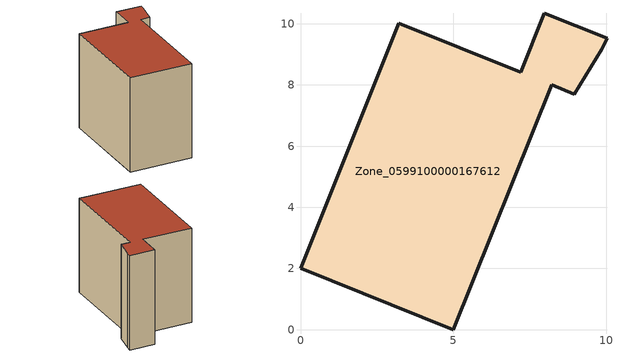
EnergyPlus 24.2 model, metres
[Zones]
Zone_0599100000167612
 floor ground (C_G): 9.85,9.17 8.96,7.7 8.22,8 5,0 0,2.01 3.22,10.01 7.2,8.41 7.98,10.34 10.02,9.52 z0
 wall outside (C_F): 3.22,10.01 0,2.01 5,0 8.22,8 8.96,7.7 9.85,9.17 10.02,9.52 7.98,10.34 7.2,8.41 3.22,10.01 z0:8.2
 roof outside (C_R): 8.96,7.7 9.85,9.17 10.02,9.52 7.98,10.34 7.2,8.41 3.22,10.01 0,2.01 5,0 8.22,8 z8.2
[BUILDING]
Pand.0599100000167612: North Axis=0; Terrain=City; Loads Convergence Tolerance Value=0.04; Temperature Convergence Tolerance Value=0.4; Solar Distribution=FullExterior; Maximum Number of Warmup Days=25; Minimum Number of Warmup Days=1
[Site:Location]
Rotterdam.The.Hague.AP_ZH_NLD Design_Conditions: Latitude=51.96; Longitude=4.45; Time Zone=1; Elevation=-4.5
[SITE:GROUNDTEMPERATURE:BUILDINGSURFACE]
18, 18, 18, 18, 18, 18, 18, 18, 18, 18, 18, 18
[MATERIAL] Thermal Absorptance=0.9; Solar Absorptance=0.7; Visible Absorptance=0.7
Name | Roughness | Thickness | Conductivity | Density | Specific Heat
G.TI.1975-1991 | MediumSmooth | 0.15 | 0.288461 | 540 | 1210
F.TI.1975-1991 | Rough | 0.3 | 0.230769 | 1920 | 840
R.TI.1975-1991 | MediumRough | 0.2 | 0.153846 | 1500 | 1000
[CONSTRUCTION]
C_G: G.TI.1975-1991
C_F: F.TI.1975-1991
C_R: R.TI.1975-1991
[ZONE]
Zone_0599100000167612: Type=1; Multiplier=1; Ceiling Height=Autocalculate; Volume=Autocalculate; Floor Area=autocalculate; Part of Total Floor Area=Yes
[ZONEINFILTRATION:DESIGNFLOWRATE]
Infil_Zone_0599100000167612: Zone or ZoneList or Space or SpaceList=Zone_0599100000167612; Schedule=AlwaysOn; Design Flow Rate Calculation Method=Flow/Area; Flow Rate per Floor Area=0.003; Constant Term Coefficient=1; Temperature Term Coefficient=0; Velocity Term Coefficient=0; Velocity Squared Term Coefficient=0
[HVACTEMPLATE:ZONE:IDEALLOADSAIRSYSTEM]
Zone_0599100000167612: Maximum Heating Supply Air Temperature=50; Minimum Cooling Supply Air Temperature=13; Maximum Heating Supply Air Humidity Ratio=0.0156; Minimum Cooling Supply Air Humidity Ratio=0.0077; Heating Limit=NoLimit; Cooling Limit=NoLimit; Dehumidification Control Type=ConstantSensibleHeatRatio; Cooling Sensible Heat Ratio=0.7; Dehumidification Setpoint=60; Humidification Control Type=None; Humidification Setpoint=30; Outdoor Air Method=None; Outdoor Air Flow Rate per Person=0.00944; Outdoor Air Flow Rate per Zone Floor Area=0; Outdoor Air Flow Rate per Zone=0; Demand Controlled Ventilation Type=None; Outdoor Air Economizer Type=NoEconomizer; Heat Recovery Type=None; Sensible Heat Recovery Effectiveness=0.7; Latent Heat Recovery Effectiveness=0.65
[ZONECONTROL:THERMOSTAT]
ThermostatControl_Zone_0599100000167612: Zone or ZoneList=Zone_0599100000167612; Control Type Schedule=DualSetpointControlType; Control 1=Thermostat_Zone_0599100000167612; Temperature Difference Between Cutout And Setpoint=0
[THERMOSTATSETPOINT:DUALSETPOINT]
Thermostat_Zone_0599100000167612: Heating Setpoint Temperature Schedule=HeatingSetpoint_Zone_0599100000167612; Cooling Setpoint Temperature Schedule=CoolingSetpoint_Zone_0599100000167612
[SCHEDULE:COMPACT]
HeatingSetpoint_Zone_0599100000167612: Through: 12/31, For: AllDays, Until: 24:00, 21
CoolingSetpoint_Zone_0599100000167612: Through: 12/31, For: AllDays, Until: 24:00, 24
DualSetpointControlType: Through: 12/31, For: AllDays, Until: 24:00, 4
AlwaysOn: Through: 12/31, For: AllDays, Until: 24:00, 1
